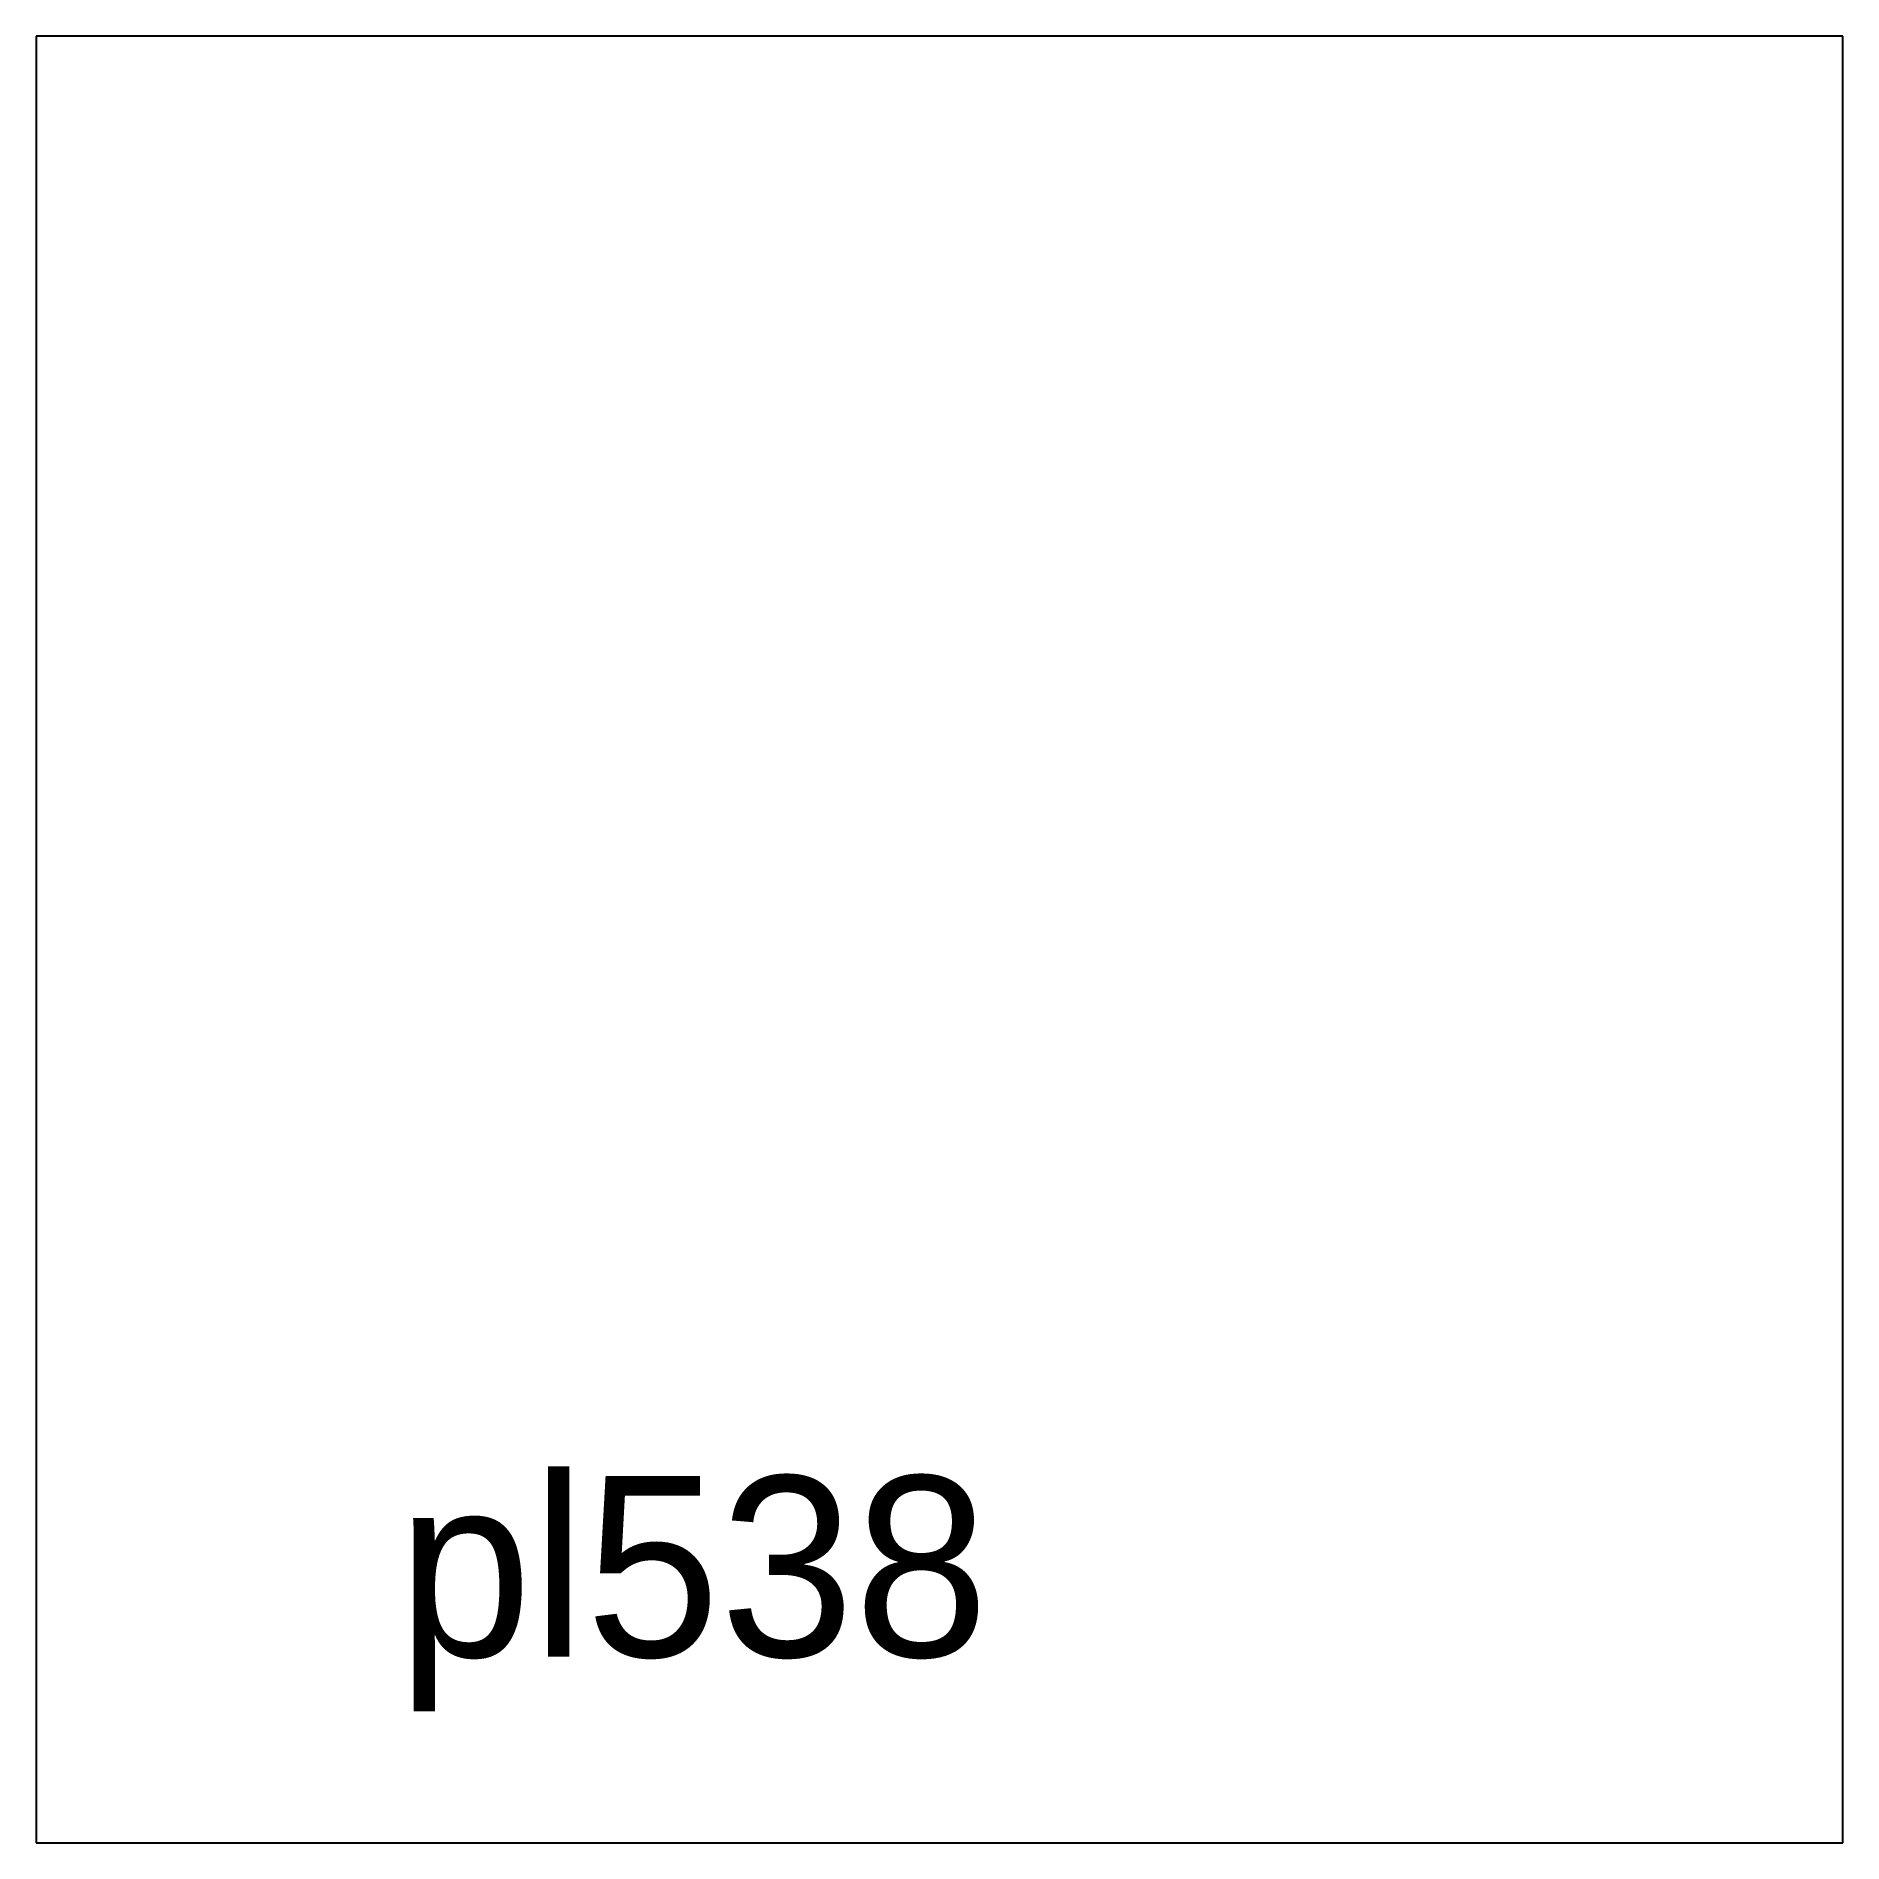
# Model space of a CAD drawing. Extents: x 0 to 10, y 0 to 10.
import ezdxf

# ---------------------------------------------------------------- set-up
doc = ezdxf.new("R2010")
doc.units = 0
doc.header["$MEASUREMENT"] = 0
doc.layers.add('BURN', color=1, linetype='CONTINUOUS')
doc.layers.add('SCRIBE', color=1, linetype='CONTINUOUS')

msp = doc.modelspace()

# ---------------------------------------------------------------- linework, layer by layer
at = {"layer": 'BURN'}
for p, q in [((10, 10), (0, 10)), ((0, 10), (0, 0)), ((10, 0), (10, 10)), ((0, 0), (10, 0))]:
    msp.add_line(p, q, dxfattribs=at)

# ---------------------------------------------------------------- texts
at = {"layer": 'SCRIBE'}
msp.add_text('pl538', height=1, dxfattribs=at).set_placement((2, 1.03))

doc.saveas('drawing.dxf')
